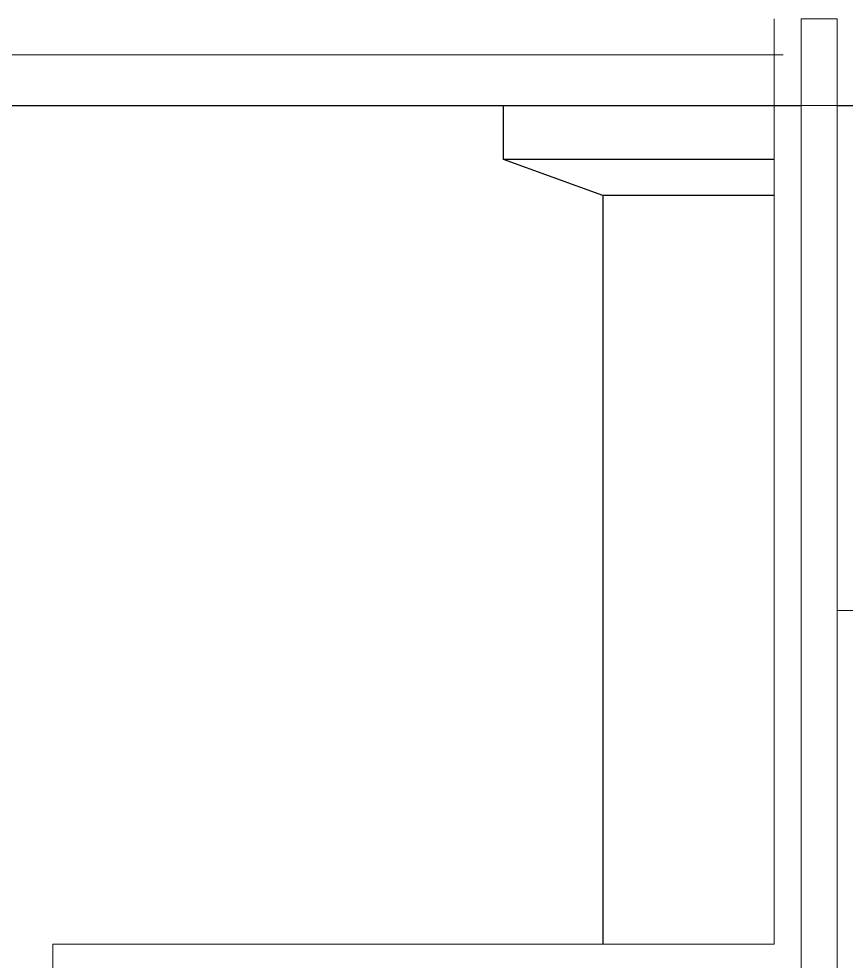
# Model space of a CAD drawing. Header units: millimetres. Extents: x 0 to 420000, y 0 to 297000.
# Drawn here: x 163224 to 167813, y 48705 to 53930 of the extents above; entities that cross this region are included whole.
import ezdxf

# ---------------------------------------------------------------- set-up
doc = ezdxf.new("R2010")
doc.units = ezdxf.units.MM
doc.linetypes.add('CEN', pattern=[62, 60, -1, 0, -1])
for name, color, linetype, lineweight in [('A-AXIS-LINE', 1, 'CEN', 15), ('A-ELEV-LIN2', 7, 'Continuous', 25), ('A-WAXM-PANL', 6, 'Continuous', 20), ('A-XXXX-INSL1', 15, 'Continuous', 18)]:
    doc.layers.add(name, color=color, linetype=linetype, lineweight=lineweight)

# ---------------------------------------------------------------- blocks, each defined once
blk = doc.blocks.new('axis(211208)')
at = {"layer": 'A-AXIS-LINE', "ltscale": 1000}
blk.add_line((4631788.1, -412118.7), (4955413.1, -412118.7), dxfattribs=at)
blk = doc.blocks.new('3층')
blk.add_lwpolyline([(4736773.8, -402618.7), (4736773.8, -406768.7)])
at = {"layer": 'A-ELEV-LIN2'}
for p, q in [((4736223.8, -402418.7), (4736223.8, -402118.7)), ((4737723.8, -402418.7), (4736223.8, -402418.7)), ((4736773.8, -402618.7), (4736223.8, -402418.7)), ((4737723.8, -402618.7), (4736773.8, -402618.7))]:
    blk.add_line(p, q, dxfattribs=at)
for points in [[(4682623.8, -402118.7), (4737873.8, -402118.7)], [(4738073.8, -402118.7), (4756623.8, -402118.7), (4758073.8, -403568.7)]]:
    blk.add_lwpolyline(points, dxfattribs=at)
at = {"layer": 'A-WAXM-PANL', "ltscale": 500}
blk.add_lwpolyline([(4737273.8, -407118.7), (4738073.8, -407118.7), (4738073.8, -401638.7), (4737873.8, -401638.7), (4737873.8, -406918.7), (4733873.8, -406918.7), (4733873.8, -408088.7)], dxfattribs=at)
at = {"layer": 'A-XXXX-INSL1'}
for points in [[(4737723.8, -401638.7), (4737723.8, -406768.7), (4733723.8, -406768.7), (4733723.8, -408118.1)], [(4738073.8, -404918.7), (4738173.8, -404918.7), (4738173.8, -401638.7)], [(4682773.8, -401838.7), (4725823.8, -401838.7), (4725823.8, -402318.7), (4726823.8, -402318.7), (4726823.8, -401838.7), (4737773.8, -401838.7)]]:
    blk.add_lwpolyline(points, dxfattribs=at)

msp = doc.modelspace()

# ---------------------------------------------------------------- block references
msp.add_blockref('3층', (-4570311.3, 455568.7))
at = {"layer": 'A-AXIS-LINE'}
msp.add_blockref('axis(211208)', (-4581588.1, 465568.7), dxfattribs=at)

doc.saveas('drawing.dxf')
